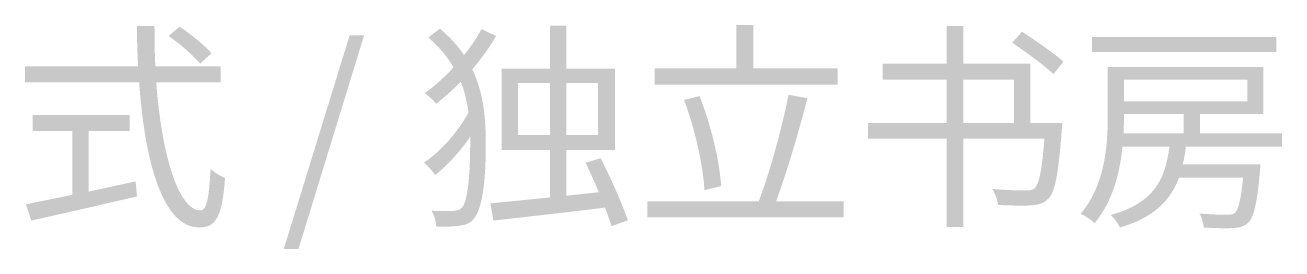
# Model space of a CAD drawing. Header units: millimetres. Extents: x -4600 to 229000, y -4300 to 19460.
# Drawn here: x 100991 to 102790, y 16529 to 16849 of the extents above; entities that cross this region are included whole.
import ezdxf

# ---------------------------------------------------------------- set-up
doc = ezdxf.new("R2010")
doc.units = ezdxf.units.MM
doc.header["$LTSCALE"] = 100
doc.layers.add('A-NOTE', color=7, linetype='Continuous', lineweight=18)

# ---------------------------------------------------------------- blocks, each defined once
blk = doc.blocks.new('A03_SHEET')
at = {"layer": 'A-NOTE'}
h = blk.add_hatch(color=256, dxfattribs=at)
edge = h.paths.add_edge_path()
edge.add_spline(control_points=[(21151.1, 16847.3), (21151.1, 16827.9), (21151.7, 16808.7), (21152.7, 16789.9)], knot_values=[0, 0, 0, 0, 1, 1, 1, 1], degree=3, periodic=0)
edge.add_line((21152.7, 16789.9), (20991.1, 16789.9))
edge.add_line((20991.1, 16789.9), (20991.1, 16767))
edge.add_line((20991.1, 16767), (21154.2, 16767))
edge.add_spline(control_points=[(21154.2, 16767), (21162.4, 16650.3), (21188.7, 16559.3), (21240.2, 16559.3), (21264.4, 16559.3), (21273.2, 16575.3), (21277.2, 16630.2)], knot_values=[0, 0, 0, 0, 1, 1, 1, 2, 2, 2, 2], degree=3, periodic=0)
edge.add_spline(control_points=[(21277.2, 16630.2), (21270.6, 16632.7), (21261.9, 16638), (21256.5, 16643.4)], knot_values=[0, 0, 0, 0, 1, 1, 1, 1], degree=3, periodic=0)
edge.add_spline(control_points=[(21256.5, 16643.4), (21254.3, 16601.3), (21250.9, 16583.7), (21242.1, 16583.7), (21211, 16583.7), (21186.5, 16660.6), (21178.7, 16767)], knot_values=[0, 0, 0, 0, 1, 1, 1, 2, 2, 2, 2], degree=3, periodic=0)
edge.add_line((21178.7, 16767), (21271, 16767))
edge.add_line((21271, 16767), (21271, 16789.9))
edge.add_line((21271, 16789.9), (21177.4, 16789.9))
edge.add_spline(control_points=[(21177.4, 16789.9), (21176.5, 16808.4), (21176.2, 16827.6), (21176.2, 16847.3)], knot_values=[0, 0, 0, 0, 1, 1, 1, 1], degree=3, periodic=0)
edge.add_line((21176.2, 16847.3), (21151.1, 16847.3))
edge = h.paths.add_edge_path(flags=0)
edge.add_line((20992.3, 16592.5), (20999.8, 16569.3))
edge.add_spline(control_points=[(20999.8, 16569.3), (21040, 16578.1), (21097.7, 16591.3), (21151.1, 16603.8)], knot_values=[0, 0, 0, 0, 1, 1, 1, 1], degree=3, periodic=0)
edge.add_line((21151.1, 16603.8), (21149.2, 16625.2))
edge.add_line((21149.2, 16625.2), (21082.1, 16610.7))
edge.add_line((21082.1, 16610.7), (21082.1, 16697.3))
edge.add_line((21082.1, 16697.3), (21140.7, 16697.3))
edge.add_line((21140.7, 16697.3), (21140.7, 16720.2))
edge.add_line((21140.7, 16720.2), (21002, 16720.2))
edge.add_line((21002, 16720.2), (21002, 16697.3))
edge.add_line((21002, 16697.3), (21058.5, 16697.3))
edge.add_line((21058.5, 16697.3), (21058.5, 16606))
edge.add_line((21058.5, 16606), (20992.3, 16592.5))
edge = h.paths.add_edge_path(flags=0)
edge.add_spline(control_points=[(21196.3, 16833.2), (21212.6, 16821.9), (21232, 16805), (21241.5, 16793.7)], knot_values=[0, 0, 0, 0, 1, 1, 1, 1], degree=3, periodic=0)
edge.add_line((21241.5, 16793.7), (21257.8, 16808.4))
edge.add_spline(control_points=[(21257.8, 16808.4), (21248.4, 16819.4), (21228.3, 16835.4), (21212.3, 16846.4)], knot_values=[0, 0, 0, 0, 1, 1, 1, 1], degree=3, periodic=0)
edge.add_line((21212.3, 16846.4), (21196.3, 16833.2))
h = blk.add_hatch(color=256, dxfattribs=at)
edge = h.paths.add_edge_path()
edge.add_spline(control_points=[(21644.4, 16843.2), (21637.8, 16831), (21629.3, 16818.1), (21619.2, 16805.9)], knot_values=[0, 0, 0, 0, 1, 1, 1, 1], degree=3, periodic=0)
edge.add_spline(control_points=[(21619.2, 16805.9), (21610.5, 16818.8), (21599.2, 16831.3), (21584.7, 16843.6)], knot_values=[0, 0, 0, 0, 1, 1, 1, 1], degree=3, periodic=0)
edge.add_line((21584.7, 16843.6), (21568.1, 16831))
edge.add_spline(control_points=[(21568.1, 16831), (21583.8, 16817.2), (21595.7, 16803.1), (21604.2, 16788.3)], knot_values=[0, 0, 0, 0, 1, 1, 1, 1], degree=3, periodic=0)
edge.add_spline(control_points=[(21604.2, 16788.3), (21591.3, 16774.5), (21577.5, 16761.7), (21563.1, 16751.3)], knot_values=[0, 0, 0, 0, 1, 1, 1, 1], degree=3, periodic=0)
edge.add_spline(control_points=[(21563.1, 16751.3), (21568.4, 16747.5), (21575.6, 16740.9), (21579.4, 16736.2)], knot_values=[0, 0, 0, 0, 1, 1, 1, 1], degree=3, periodic=0)
edge.add_spline(control_points=[(21579.4, 16736.2), (21591.3, 16745.7), (21603.2, 16756.3), (21614.5, 16767.6)], knot_values=[0, 0, 0, 0, 1, 1, 1, 1], degree=3, periodic=0)
edge.add_spline(control_points=[(21614.5, 16767.6), (21620.2, 16753.5), (21623.6, 16738.8), (21625.5, 16723.7)], knot_values=[0, 0, 0, 0, 1, 1, 1, 1], degree=3, periodic=0)
edge.add_spline(control_points=[(21625.5, 16723.7), (21610.8, 16696.4), (21585, 16666.9), (21561.8, 16652.1)], knot_values=[0, 0, 0, 0, 1, 1, 1, 1], degree=3, periodic=0)
edge.add_spline(control_points=[(21561.8, 16652.1), (21567.5, 16647.8), (21574.1, 16639.6), (21577.8, 16634.3)], knot_values=[0, 0, 0, 0, 1, 1, 1, 1], degree=3, periodic=0)
edge.add_spline(control_points=[(21577.8, 16634.3), (21594.8, 16647.4), (21613, 16667.5), (21628, 16688.9)], knot_values=[0, 0, 0, 0, 1, 1, 1, 1], degree=3, periodic=0)
edge.add_line((21628, 16688.9), (21628, 16678.8))
edge.add_spline(control_points=[(21628, 16678.8), (21628, 16637.4), (21624.9, 16599.4), (21617.1, 16588.8), (21614.5, 16585.3), (21611.4, 16584.1), (21606.7, 16583.4), (21599.8, 16582.5), (21587.6, 16582.5), (21572.5, 16583.4)], knot_values=[0, 0, 0, 0, 1, 1, 1, 2, 2, 2, 3, 3, 3, 3], degree=3, periodic=0)
edge.add_spline(control_points=[(21572.5, 16583.4), (21576.6, 16576.8), (21579.1, 16568.4), (21579.4, 16560.8)], knot_values=[0, 0, 0, 0, 1, 1, 1, 1], degree=3, periodic=0)
edge.add_spline(control_points=[(21579.4, 16560.8), (21592.6, 16560.2), (21605.4, 16560.5), (21616.1, 16562.4)], knot_values=[0, 0, 0, 0, 1, 1, 1, 1], degree=3, periodic=0)
edge.add_spline(control_points=[(21616.1, 16562.4), (21624, 16563.7), (21629.9, 16567.1), (21634, 16572.8)], knot_values=[0, 0, 0, 0, 1, 1, 1, 1], degree=3, periodic=0)
edge.add_spline(control_points=[(21634, 16572.8), (21646.9, 16590), (21650.3, 16632.4), (21650.3, 16678.2), (21650.3, 16715.5), (21647.5, 16751.6), (21630.9, 16785.5)], knot_values=[0, 0, 0, 0, 1, 1, 1, 2, 2, 2, 2], degree=3, periodic=0)
edge.add_spline(control_points=[(21630.9, 16785.5), (21644, 16800.6), (21655.6, 16816.9), (21665.1, 16832.9)], knot_values=[0, 0, 0, 0, 1, 1, 1, 1], degree=3, periodic=0)
edge.add_line((21665.1, 16832.9), (21644.4, 16843.2))
h = blk.add_hatch(color=256, dxfattribs=at)
edge = h.paths.add_edge_path()
edge.add_line((21673.2, 16786.4), (21673.2, 16670.3))
edge.add_line((21673.2, 16670.3), (21742.3, 16670.3))
edge.add_line((21742.3, 16670.3), (21742.3, 16602.3))
edge.add_line((21742.3, 16602.3), (21656.9, 16593.8))
edge.add_line((21656.9, 16593.8), (21661.3, 16569.3))
edge.add_spline(control_points=[(21661.3, 16569.3), (21703.3, 16574), (21763.6, 16580.6), (21821, 16587.8)], knot_values=[0, 0, 0, 0, 1, 1, 1, 1], degree=3, periodic=0)
edge.add_spline(control_points=[(21821, 16587.8), (21824.8, 16577.8), (21827.9, 16568.7), (21830.1, 16561.2)], knot_values=[0, 0, 0, 0, 1, 1, 1, 1], degree=3, periodic=0)
edge.add_line((21830.1, 16561.2), (21853.6, 16569.6))
edge.add_spline(control_points=[(21853.6, 16569.6), (21846.1, 16592.2), (21829.2, 16629.9), (21814.7, 16658.4)], knot_values=[0, 0, 0, 0, 1, 1, 1, 1], degree=3, periodic=0)
edge.add_line((21814.7, 16658.4), (21793.1, 16651.8))
edge.add_spline(control_points=[(21793.1, 16651.8), (21799.4, 16639), (21805.9, 16624.2), (21812.2, 16609.8)], knot_values=[0, 0, 0, 0, 1, 1, 1, 1], degree=3, periodic=0)
edge.add_line((21812.2, 16609.8), (21765.8, 16604.8))
edge.add_line((21765.8, 16604.8), (21765.8, 16670.3))
edge.add_line((21765.8, 16670.3), (21835.1, 16670.3))
edge.add_line((21835.1, 16670.3), (21835.1, 16786.4))
edge.add_line((21835.1, 16786.4), (21765.8, 16786.4))
edge.add_line((21765.8, 16786.4), (21765.8, 16847.9))
edge.add_line((21765.8, 16847.9), (21742.3, 16847.9))
edge.add_line((21742.3, 16847.9), (21742.3, 16786.4))
edge.add_line((21742.3, 16786.4), (21673.2, 16786.4))
h.paths.add_polyline_path([(21696.4, 16765.7), (21742.3, 16765.7), (21742.3, 16691.4), (21696.4, 16691.4), (21696.4, 16765.7)], flags=0)
h.paths.add_polyline_path([(21765.8, 16765.7), (21811, 16765.7), (21811, 16691.4), (21765.8, 16691.4), (21765.8, 16765.7)], flags=0)
for points in [[(22009, 16848.6), (22009, 16786.8), (21891.9, 16786.8), (21891.9, 16763.5), (22153.9, 16763.5), (22153.9, 16786.8), (22033.4, 16786.8), (22033.4, 16848.6), (22009, 16848.6)], [(21361.3, 16528.8), (21382.3, 16528.8), (21476.2, 16834.1), (21455.5, 16834.1), (21361.3, 16528.8)], [(22517.9, 16831.6), (22517.9, 16810.3), (22781.5, 16810.3), (22781.5, 16831.6), (22517.9, 16831.6)]]:
    blk.add_hatch(color=256, dxfattribs=at).paths.add_polyline_path(points)
h = blk.add_hatch(color=256, dxfattribs=at)
edge = h.paths.add_edge_path()
edge.add_line((22218.3, 16793.7), (22218.3, 16770.8))
edge.add_line((22218.3, 16770.8), (22309.9, 16770.8))
edge.add_line((22309.9, 16770.8), (22309.9, 16708.9))
edge.add_line((22309.9, 16708.9), (22197.5, 16708.9))
edge.add_line((22197.5, 16708.9), (22197.5, 16686.4))
edge.add_line((22197.5, 16686.4), (22309.9, 16686.4))
edge.add_line((22309.9, 16686.4), (22309.9, 16560.2))
edge.add_line((22309.9, 16560.2), (22333.7, 16560.2))
edge.add_line((22333.7, 16560.2), (22333.7, 16686.4))
edge.add_line((22333.7, 16686.4), (22449.8, 16686.4))
edge.add_spline(control_points=[(22449.8, 16686.4), (22446.4, 16640.9), (22442, 16621.1), (22435.7, 16615.4), (22432.6, 16612.6), (22429.1, 16612.3), (22422.5, 16612.3), (22415.3, 16612.3), (22394.9, 16612.6), (22375.1, 16614.5)], knot_values=[0, 0, 0, 0, 1, 1, 1, 2, 2, 2, 3, 3, 3, 3], degree=3, periodic=0)
edge.add_spline(control_points=[(22375.1, 16614.5), (22379.5, 16607.9), (22382.7, 16598.5), (22383.3, 16591.6)], knot_values=[0, 0, 0, 0, 1, 1, 1, 1], degree=3, periodic=0)
edge.add_spline(control_points=[(22383.3, 16591.6), (22402.4, 16590.6), (22421.3, 16590.3), (22431, 16591)], knot_values=[0, 0, 0, 0, 1, 1, 1, 1], degree=3, periodic=0)
edge.add_spline(control_points=[(22431, 16591), (22442, 16591.9), (22449.2, 16593.8), (22455.5, 16600.7)], knot_values=[0, 0, 0, 0, 1, 1, 1, 1], degree=3, periodic=0)
edge.add_spline(control_points=[(22455.5, 16600.7), (22464.9, 16609.8), (22469.9, 16635.2), (22474.6, 16698.3)], knot_values=[0, 0, 0, 0, 1, 1, 1, 1], degree=3, periodic=0)
edge.add_spline(control_points=[(22474.6, 16698.3), (22474.9, 16701.7), (22475.6, 16708.9), (22475.6, 16708.9)], knot_values=[0, 0, 0, 0, 1, 1, 1, 1], degree=3, periodic=0)
edge.add_line((22475.6, 16708.9), (22429.7, 16708.9))
edge.add_line((22429.7, 16708.9), (22429.7, 16793.7))
edge.add_line((22429.7, 16793.7), (22333.7, 16793.7))
edge.add_line((22333.7, 16793.7), (22333.7, 16847.6))
edge.add_line((22333.7, 16847.6), (22309.9, 16847.6))
edge.add_line((22309.9, 16847.6), (22309.9, 16793.7))
edge.add_line((22309.9, 16793.7), (22218.3, 16793.7))
h.paths.add_polyline_path([(22333.7, 16708.9), (22333.7, 16770.8), (22406.5, 16770.8), (22406.5, 16708.9), (22333.7, 16708.9)], flags=0)
edge = h.paths.add_edge_path(flags=0)
edge.add_spline(control_points=[(22403.7, 16823.5), (22423.8, 16810), (22449.8, 16790.8), (22462.7, 16778.6)], knot_values=[0, 0, 0, 0, 1, 1, 1, 1], degree=3, periodic=0)
edge.add_line((22462.7, 16778.6), (22477.1, 16796.5))
edge.add_spline(control_points=[(22477.1, 16796.5), (22463.9, 16808.1), (22437.3, 16826.6), (22417.8, 16839.2)], knot_values=[0, 0, 0, 0, 1, 1, 1, 1], degree=3, periodic=0)
edge.add_line((22417.8, 16839.2), (22403.7, 16823.5))
h = blk.add_hatch(color=256, dxfattribs=at)
edge = h.paths.add_edge_path()
edge.add_line((22540.5, 16789), (22540.5, 16719))
edge.add_spline(control_points=[(22540.5, 16719), (22540.5, 16676.6), (22536.4, 16619.5), (22501.6, 16578.7)], knot_values=[0, 0, 0, 0, 1, 1, 1, 1], degree=3, periodic=0)
edge.add_spline(control_points=[(22501.6, 16578.7), (22507.6, 16576.5), (22517.6, 16569.6), (22521.7, 16565.5)], knot_values=[0, 0, 0, 0, 1, 1, 1, 1], degree=3, periodic=0)
edge.add_spline(control_points=[(22521.7, 16565.5), (22547.1, 16596), (22557.8, 16637.1), (22561.5, 16674.7)], knot_values=[0, 0, 0, 0, 1, 1, 1, 1], degree=3, periodic=0)
edge.add_line((22561.5, 16674.7), (22628.7, 16674.7))
edge.add_spline(control_points=[(22628.7, 16674.7), (22622.7, 16628), (22607, 16594.4), (22544.6, 16577.2)], knot_values=[0, 0, 0, 0, 1, 1, 1, 1], degree=3, periodic=0)
edge.add_spline(control_points=[(22544.6, 16577.2), (22549.3, 16573.1), (22555.6, 16564.6), (22557.8, 16559.3)], knot_values=[0, 0, 0, 0, 1, 1, 1, 1], degree=3, periodic=0)
edge.add_spline(control_points=[(22557.8, 16559.3), (22606.7, 16573.7), (22630.2, 16597.9), (22642.5, 16630.8)], knot_values=[0, 0, 0, 0, 1, 1, 1, 1], degree=3, periodic=0)
edge.add_line((22642.5, 16630.8), (22734.1, 16630.8))
edge.add_spline(control_points=[(22734.1, 16630.8), (22731, 16598.5), (22727.2, 16584.7), (22722.5, 16580.3)], knot_values=[0, 0, 0, 0, 1, 1, 1, 1], degree=3, periodic=0)
edge.add_spline(control_points=[(22722.5, 16580.3), (22719.7, 16577.8), (22716.5, 16577.5), (22710.9, 16577.5), (22704.9, 16577.5), (22688.6, 16577.8), (22671.7, 16579.4)], knot_values=[0, 0, 0, 0, 1, 1, 1, 2, 2, 2, 2], degree=3, periodic=0)
edge.add_spline(control_points=[(22671.7, 16579.4), (22675.1, 16573.7), (22677.6, 16565.2), (22677.9, 16559.3)], knot_values=[0, 0, 0, 0, 1, 1, 1, 1], degree=3, periodic=0)
edge.add_spline(control_points=[(22677.9, 16559.3), (22695.5, 16558.3), (22712.5, 16558), (22720.6, 16558.6), (22729.7, 16559.3), (22736, 16560.8), (22741.6, 16566.2)], knot_values=[0, 0, 0, 0, 1, 1, 1, 2, 2, 2, 2], degree=3, periodic=0)
edge.add_spline(control_points=[(22741.6, 16566.2), (22749.5, 16574.3), (22754.2, 16593.8), (22758.3, 16640.2)], knot_values=[0, 0, 0, 0, 1, 1, 1, 1], degree=3, periodic=0)
edge.add_spline(control_points=[(22758.3, 16640.2), (22758.6, 16643), (22758.9, 16649.6), (22758.9, 16649.6)], knot_values=[0, 0, 0, 0, 1, 1, 1, 1], degree=3, periodic=0)
edge.add_line((22758.9, 16649.6), (22647.8, 16649.6))
edge.add_spline(control_points=[(22647.8, 16649.6), (22649.7, 16657.5), (22651.3, 16666), (22652.2, 16674.7)], knot_values=[0, 0, 0, 0, 1, 1, 1, 1], degree=3, periodic=0)
edge.add_line((22652.2, 16674.7), (22789.6, 16674.7))
edge.add_line((22789.6, 16674.7), (22789.6, 16693.9))
edge.add_line((22789.6, 16693.9), (22672.3, 16693.9))
edge.add_line((22672.3, 16693.9), (22672.3, 16721.5))
edge.add_line((22672.3, 16721.5), (22763.3, 16721.5))
edge.add_line((22763.3, 16721.5), (22763.3, 16789))
edge.add_line((22763.3, 16789), (22540.5, 16789))
h.paths.add_polyline_path([(22563.7, 16770.8), (22740.1, 16770.8), (22740.1, 16739.7), (22563.7, 16739.7), (22563.7, 16770.8)], flags=0)
edge = h.paths.add_edge_path(flags=0)
edge.add_line((22563.7, 16721.5), (22649.1, 16721.5))
edge.add_line((22649.1, 16721.5), (22649.1, 16693.9))
edge.add_line((22649.1, 16693.9), (22563.1, 16693.9))
edge.add_spline(control_points=[(22563.1, 16693.9), (22563.4, 16702.7), (22563.7, 16710.8), (22563.7, 16718.7)], knot_values=[0, 0, 0, 0, 1, 1, 1, 1], degree=3, periodic=0)
edge.add_line((22563.7, 16718.7), (22563.7, 16721.5))
h = blk.add_hatch(color=256, dxfattribs=at)
edge = h.paths.add_edge_path()
edge.add_spline(control_points=[(22083.6, 16749.1), (22074.5, 16702.7), (22056.7, 16637.4), (22041, 16596.9)], knot_values=[0, 0, 0, 0, 1, 1, 1, 1], degree=3, periodic=0)
edge.add_line((22041, 16596.9), (21881.3, 16596.9))
edge.add_line((21881.3, 16596.9), (21881.3, 16573.7))
edge.add_line((21881.3, 16573.7), (22162.7, 16573.7))
edge.add_line((22162.7, 16573.7), (22162.7, 16596.9))
edge.add_line((22162.7, 16596.9), (22065.8, 16596.9))
edge.add_spline(control_points=[(22065.8, 16596.9), (22080.8, 16637.1), (22098.4, 16696.4), (22110.6, 16744.1)], knot_values=[0, 0, 0, 0, 1, 1, 1, 1], degree=3, periodic=0)
edge.add_line((22110.6, 16744.1), (22083.6, 16749.1))
edge = h.paths.add_edge_path(flags=0)
edge.add_spline(control_points=[(21934, 16741.6), (21949.7, 16700.8), (21961.6, 16647.1), (21963.2, 16612.6)], knot_values=[0, 0, 0, 0, 1, 1, 1, 1], degree=3, periodic=0)
edge.add_line((21963.2, 16612.6), (21987.3, 16618.6))
edge.add_spline(control_points=[(21987.3, 16618.6), (21984.8, 16653.4), (21972.9, 16705.8), (21956.2, 16747.2)], knot_values=[0, 0, 0, 0, 1, 1, 1, 1], degree=3, periodic=0)
edge.add_line((21956.2, 16747.2), (21934, 16741.6))

msp = doc.modelspace()

# ---------------------------------------------------------------- block references
msp.add_blockref('A03_SHEET', (80000, 0))

doc.saveas('drawing.dxf')
